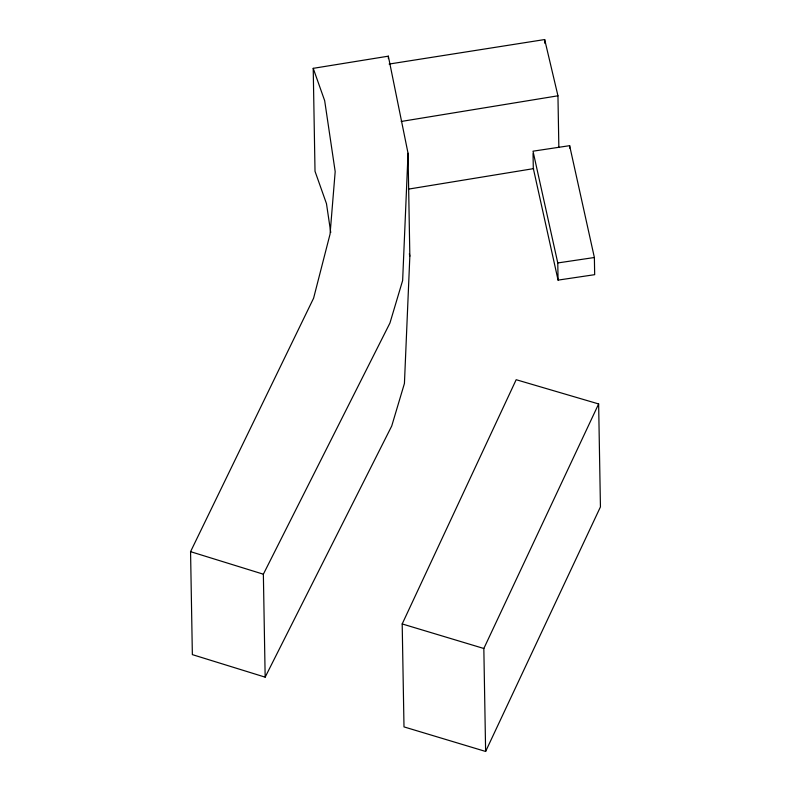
<?xml version="1.0" encoding="UTF-8"?>
<svg xmlns="http://www.w3.org/2000/svg" width="791" height="791" viewBox="0 0 791 791"><rect width="100%" height="100%" fill="white"/><g stroke="black" fill="none" stroke-linecap="round" stroke-linejoin="round"><path stroke-width="1.19" d="M408.037 153.236L402.639 280.508L389.943 323.035L263.363 574.197L265.163 677.155L192.361 654.622L190.562 551.663L313.602 298.187L330.065 234.096L335.186 171.607L324.676 100.694L313.216 68.342L388.341 56.171L408.037 153.236L409.837 256.185L404.428 383.457L391.733 425.983L265.163 677.155M402.194 623.941L516.177 379.71L598.639 403.944L600.438 506.902L485.625 751.45L403.993 726.899L402.194 623.941L483.835 648.491L485.625 751.45M483.835 648.491L598.639 403.944M401.195 121.468L557.952 95.8L544.673 39.55L389.113 64.061M408.472 189.118L533.628 168.621M569.629 145.673L533.005 151.19L557.774 262.948L558.07 280.113L594.674 274.675L594.377 257.51L569.629 145.673L569.668 148.125M557.774 262.948L594.377 257.51M190.562 551.663L263.363 574.197M558.07 280.113L533.302 168.345L533.045 153.632M409.352 253.792L409.837 256.185M330.747 232.495L326.475 203.653L315.016 171.291L313.216 68.342M557.952 95.8L558.851 147.284M544.673 39.55L544.742 43.228M388.341 56.171L388.381 58.623"/></g></svg>
